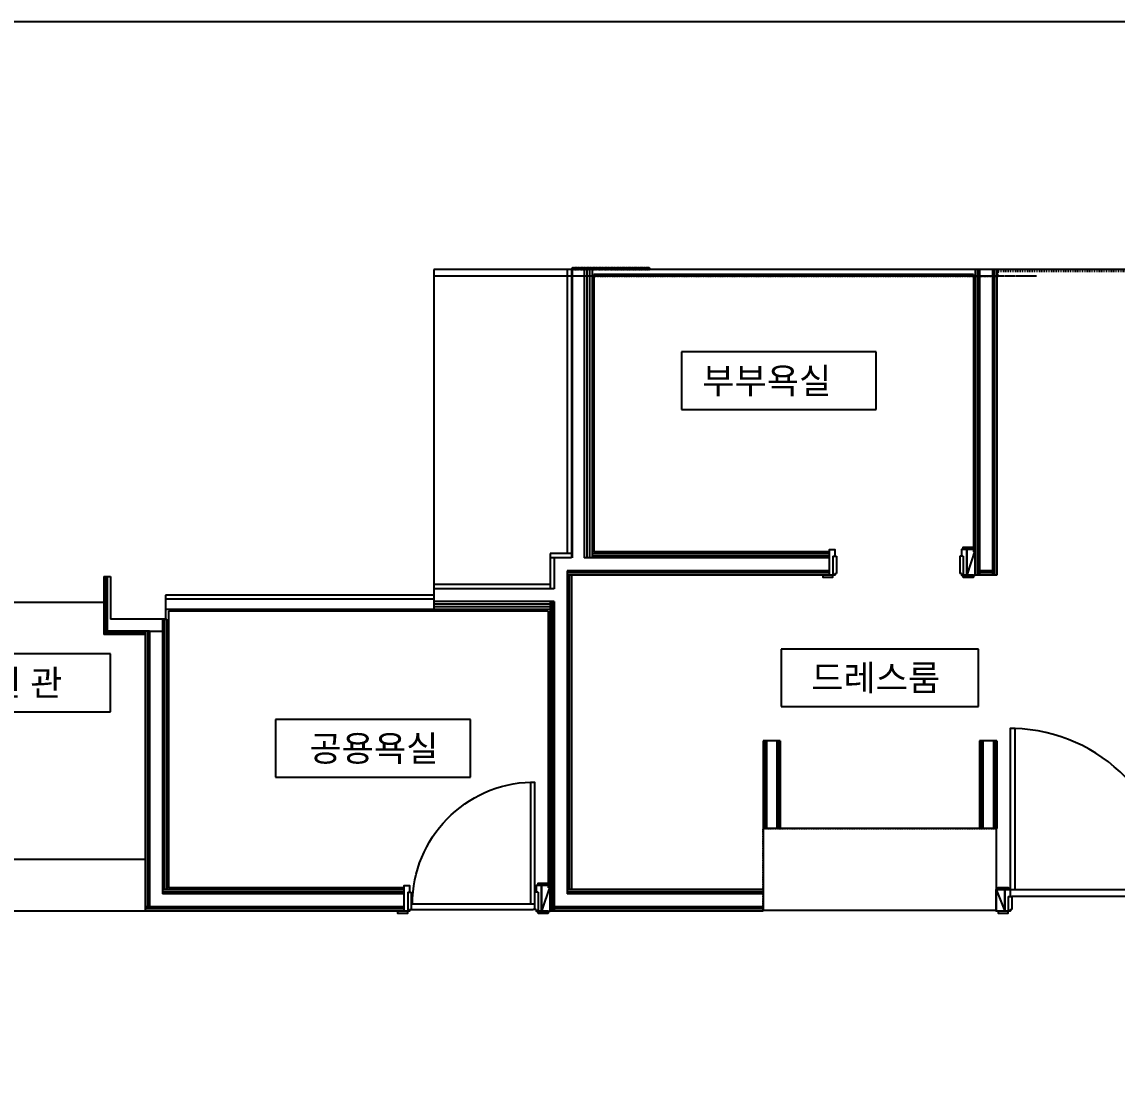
# Model space of a CAD drawing. Header units: millimetres. Extents: x -2005 to 17206, y -1830 to 11304.
# Drawn here: x 4433 to 10819, y 5120 to 11304 of the extents above; entities that cross this region are included whole.
import ezdxf
from ezdxf.enums import TextEntityAlignment as Align

# ---------------------------------------------------------------- set-up
doc = ezdxf.new("R2010")
doc.units = ezdxf.units.MM
doc.linetypes.add('HIDDEN', pattern=[10, 5, -5])
doc.linetypes.add('주동원본-1$0$CEN', pattern=[62, 60, -1, 0, -1])
for name, color, linetype in [('A_TXT', 250, 'Continuous'), ('LEGN', 7, 'Continuous'), ('전용면적', 30, 'Continuous'), ('주동원본-1$0$A_DOOR', 5, 'Continuous'), ('주동원본-1$0$A_DRY', 5, 'Continuous'), ('주동원본-1$0$A_FIN2', 8, 'Continuous'), ('주동원본-1$0$A_HAT_P', 179, 'Continuous'), ('주동원본-1$0$A_HRAL', 5, 'Continuous'), ('주동원본-1$0$A_INS', 8, 'Continuous'), ('주동원본-1$0$A_mc', 171, '주동원본-1$0$CEN'), ('주동원본-1$0$AS_CON', 10, 'Continuous')]:
    doc.layers.add(name, color=color, linetype=linetype)
doc.styles.add('맑은고딕', font='malgun.ttf')

# ---------------------------------------------------------------- blocks, each defined once
blk = doc.blocks.new('방문')
at = {"layer": '주동원본-1$0$A_DOOR', "ltscale": 0.3}
for p, q in [((-20, 0), (0, 0)), ((940, 0), (920, 0))]:
    blk.add_line(p, q, dxfattribs=at)
at = {"layer": '주동원본-1$0$A_DOOR', "color": 8}
for p, q in [((920, 0), (0, 0)), ((20, 40), (930, 40))]:
    blk.add_line(p, q, dxfattribs=at)
at = {"layer": '주동원본-1$0$A_DOOR'}
blk.add_lwpolyline([(-10, 40), (20, 40), (20, 980), (-10, 980)], close=True, dxfattribs=at)
at = {"layer": '주동원본-1$0$A_DOOR', "color": 8}
blk.add_arc((-10.7, 39.7), 940.7, 0.01754, 88.4976, dxfattribs=at)

msp = doc.modelspace()

# ---------------------------------------------------------------- linework, layer by layer
for p, q in [((5152.5, 6417.5), (3910, 6417.5)), ((5152.5, 6117.5), (3910, 6117.5))]:
    msp.add_line(p, q)
msp.add_lwpolyline([(-2005.3, -1829.9), (17205.8, -1829.9), (17205.8, 11304.1), (-2005.3, 11304.1)], close=True)
at = {"layer": 'LEGN'}
for p, q in [((9415, 9378.7), (8278.3, 9378.7)), ((8278.3, 9378.7), (8278.3, 9042.9)), ((9415, 9042.9), (9415, 9378.7)), ((8278.3, 9042.9), (9415, 9042.9)), ((4949.9, 7617.3), (4134.2, 7617.3)), ((4949.9, 7617.3), (4134.2, 7617.3)), ((4949.9, 7279.9), (4949.9, 7617.3)), ((4949.9, 7279.9), (4949.9, 7617.3)), ((10010.8, 7646), (8860, 7646)), ((8860, 7646), (8860, 7310.6)), ((10010.8, 7310.6), (10010.8, 7646)), ((8860, 7310.6), (10010.8, 7310.6)), ((4134.2, 7279.9), (4949.9, 7279.9)), ((4134.2, 7279.9), (4949.9, 7279.9)), ((7049.3, 7234.5), (5912.6, 7234.5)), ((5912.6, 7234.5), (5912.6, 6898.7)), ((7049.3, 7234.5), (5912.6, 7234.5)), ((5912.6, 7234.5), (5912.6, 6898.7)), ((7049.3, 6898.7), (7049.3, 7234.5)), ((7049.3, 6898.7), (7049.3, 7234.5)), ((5912.6, 6898.7), (7049.3, 6898.7)), ((5912.6, 6898.7), (7049.3, 6898.7))]:
    msp.add_line(p, q, dxfattribs=at)
at = {"layer": '전용면적', "linetype": 'HIDDEN'}
for p, q in [((10125, 9820), (10125, 9850)), ((10125, 9850), (13735, 9850)), ((7775, 9820), (9975, 9820)), ((9975, 9820), (10050, 9820)), ((10050, 9820), (10125, 9820)), ((8755, 6600), (10115, 6600)), ((8755, 6120), (8755, 6600)), ((10115, 6600), (10115, 6120)), ((10115, 6120), (8755, 6120))]:
    msp.add_line(p, q, dxfattribs=at)
at = {"layer": '주동원본-1$0$A_DOOR', "linetype": 'Continuous'}
for p, q in [((9162.5, 8187.5), (9182.5, 8187.5)), ((9162.5, 8187.5), (9162.5, 8077.5)), ((9182.5, 8187.5), (9182.5, 8087.5)), ((9922.5, 8187.5), (9902.5, 8187.5)), ((9902.5, 8187.5), (9902.5, 8087.5)), ((9922.5, 8187.5), (9922.5, 8077.5)), ((9942.5, 8227.5), (9942.5, 8077.5)), ((9172.5, 8087.5), (9182.5, 8087.5)), ((9912.5, 8087.5), (9902.5, 8087.5)), ((7462.5, 6267.5), (7462.5, 6117.5)), ((6682.5, 6227.5), (6702.5, 6227.5)), ((6682.5, 6227.5), (6682.5, 6117.5)), ((6702.5, 6227.5), (6702.5, 6127.5)), ((7442.5, 6227.5), (7422.5, 6227.5)), ((7422.5, 6227.5), (7422.5, 6127.5)), ((7442.5, 6227.5), (7442.5, 6117.5)), ((10115, 6242.5), (10165, 6117.5)), ((6692.5, 6127.5), (6702.5, 6127.5)), ((7432.5, 6127.5), (7422.5, 6127.5))]:
    msp.add_line(p, q, dxfattribs=at)
at = {"layer": '주동원본-1$0$A_DOOR', "ltscale": 0.3}
for p, q in [((10185, 6202.5), (10185, 6117.5)), ((10205, 6202.5), (10205, 6127.5)), ((10195, 6127.5), (10205, 6127.5))]:
    msp.add_line(p, q, dxfattribs=at)
at = {"layer": '주동원본-1$0$A_DOOR', "linetype": 'Continuous'}
for points in [[(9142.5, 8077.5), (9142.5, 8227.5), (9172.5, 8227.5), (9172.5, 8187.5)], [(9942.5, 8077.5), (9942.5, 8227.5), (9912.5, 8227.5), (9912.5, 8187.5)], [(9172.5, 8087.5), (9172.5, 8077.5), (9142.5, 8077.5)], [(9912.5, 8087.5), (9912.5, 8077.5), (9942.5, 8077.5)], [(6662.5, 6117.5), (6662.5, 6267.5), (6692.5, 6267.5), (6692.5, 6227.5)], [(7462.5, 6117.5), (7462.5, 6267.5), (7432.5, 6267.5), (7432.5, 6227.5)], [(6692.5, 6127.5), (6692.5, 6117.5), (6662.5, 6117.5)], [(7432.5, 6127.5), (7432.5, 6117.5), (7462.5, 6117.5)]]:
    msp.add_lwpolyline(points, dxfattribs=at)
for points in [[(9162.5, 8077.5), (9102.5, 8077.5), (9102.5, 8065.5), (9162.5, 8065.5)], [(9922.5, 8077.5), (9982.5, 8077.5), (9982.5, 8065.5), (9922.5, 8065.5)], [(10115, 6242.5), (10165, 6242.5), (10165, 6117.5), (10115, 6117.5)], [(6682.5, 6117.5), (6622.5, 6117.5), (6622.5, 6105.5), (6682.5, 6105.5)], [(7442.5, 6117.5), (7502.5, 6117.5), (7502.5, 6105.5), (7442.5, 6105.5)]]:
    msp.add_lwpolyline(points, close=True, dxfattribs=at)
at = {"layer": '주동원본-1$0$A_DOOR', "ltscale": 0.3}
for points in [[(10185, 6242.5), (10125, 6242.5), (10125, 6254.5), (10185, 6254.5)], [(10185, 6117.5), (10125, 6117.5), (10125, 6105.5), (10185, 6105.5)]]:
    msp.add_lwpolyline(points, close=True, dxfattribs=at)
for points in [[(10165, 6117.5), (10165, 6242.5), (10195, 6242.5), (10195, 6202.5)], [(10195, 6127.5), (10195, 6117.5), (10165, 6117.5)]]:
    msp.add_lwpolyline(points, dxfattribs=at)
at = {"layer": '주동원본-1$0$A_DRY'}
for p, q in [((7612.5, 9860), (7612.5, 8202.5)), ((7637.5, 9860), (7637.5, 8177.5)), ((7712.5, 9860), (7712.5, 8177.5)), ((7757.5, 9860), (7757.5, 8177.5)), ((9992.5, 9860), (9992.5, 8077.5)), ((10017.5, 9860), (10017.5, 8077.5)), ((10092.5, 9860), (10092.5, 8077.5)), ((10117.5, 9860), (10117.5, 8077.5)), ((7512.5, 8202.5), (7512.5, 7997.5)), ((7637.5, 8202.5), (7512.5, 8202.5)), ((7637.5, 8177.5), (7512.5, 8177.5)), ((7537.5, 8177.5), (7537.5, 7997.5)), ((9142.5, 8177.5), (7712.5, 8177.5)), ((9142.5, 8202.5), (7757.5, 8202.5)), ((4910, 8070), (4910, 7730)), ((4930, 8070), (4930, 7750)), ((9142.5, 8102.5), (7612.5, 8102.5)), ((7612.5, 8102.5), (7612.5, 6217.5)), ((9102.5, 8077.5), (7612.5, 8077.5)), ((7637.5, 8077.5), (7637.5, 6242.5)), ((10117.5, 8077.5), (9992.5, 8077.5)), ((10092.5, 8102.5), (10017.5, 8102.5)), ((7512.5, 8022.5), (6835, 8022.5)), ((7537.5, 7997.5), (6835, 7997.5)), ((6835, 7957.5), (6835, 7877.5)), ((7537.5, 7922.5), (6835, 7922.5)), ((7512.5, 7922.5), (7512.5, 6117.5)), ((7537.5, 7922.5), (7537.5, 6117.5)), ((6835, 7877.5), (5270, 7877.5)), ((7512.5, 7877.5), (6835, 7877.5)), ((5252.5, 7820), (5252.5, 6217.5)), ((5252.5, 7820), (5277.5, 7820)), ((5277.5, 7820), (5277.5, 6242.5)), ((5177.5, 7750), (4910, 7750)), ((5152.5, 7730), (4910, 7730)), ((5152.5, 7750), (5152.5, 6117.5)), ((5177.5, 7750), (5177.5, 6142.5)), ((8755, 7110), (8755, 6600)), ((8855, 7110), (8755, 7110)), ((8774, 7110), (8774, 6600)), ((8836, 7110), (8836, 6600)), ((8855, 7110), (8855, 6600)), ((10117.5, 7110), (10017.5, 7110)), ((10017.5, 7110), (10017.5, 6600)), ((10036.5, 7110), (10036.5, 6600)), ((10098.5, 7110), (10098.5, 6600)), ((10117.5, 7110), (10117.5, 6600)), ((8852.5, 6600), (8855, 6600)), ((10115, 6600), (10117.5, 6600)), ((6662.5, 6242.5), (5252.5, 6242.5)), ((6662.5, 6217.5), (5252.5, 6217.5)), ((8755, 6242.5), (7612.5, 6242.5)), ((8755, 6217.5), (7612.5, 6217.5)), ((6662.5, 6142.5), (5152.5, 6142.5)), ((8755, 6142.5), (7537.5, 6142.5)), ((6622.5, 6117.5), (5152.5, 6117.5)), ((8755, 6117.5), (7512.5, 6117.5))]:
    msp.add_line(p, q, dxfattribs=at)
at = {"layer": '주동원본-1$0$A_DRY', "color": 8}
for p, q in [((7727.5, 9860), (7727.5, 8177.5)), ((7742.5, 9860), (7742.5, 8177.5)), ((10005, 9860), (10005, 8077.5)), ((10105, 9860), (10105, 8077.5)), ((9142.5, 8190), (7757.5, 8190)), ((4920, 8070), (4920, 7750)), ((9142.5, 8090), (7612.5, 8090)), ((7625, 8077.5), (7625, 6242.5)), ((10092.5, 8090), (10017.5, 8090)), ((7525, 7922.5), (7525, 6117.5)), ((7512.5, 7907.5), (6835, 7907.5)), ((7512.5, 7892.5), (6835, 7892.5)), ((5265, 7820), (5265, 6242.5)), ((5152.5, 7740), (4910, 7740)), ((5165, 7750), (5165, 6142.5)), ((8764.5, 7110), (8764.5, 6600)), ((8845.5, 7110), (8845.5, 6600)), ((10027, 7110), (10027, 6600)), ((10108, 7110), (10108, 6600)), ((6662.5, 6230), (5252.5, 6230)), ((8755, 6230), (7612.5, 6230)), ((6662.5, 6130), (5152.5, 6130)), ((8755, 6130), (7537.5, 6130))]:
    msp.add_line(p, q, dxfattribs=at)
at = {"layer": '주동원본-1$0$A_FIN2', "ltscale": 0.7}
msp.add_line((8092.5, 9860), (7642.5, 9860), dxfattribs=at)
at = {"layer": '주동원본-1$0$A_FIN2'}
for p, q in [((9982.5, 9830), (7767.5, 9830)), ((7767.5, 9830), (7767.5, 8212.5)), ((9982.5, 9830), (9982.5, 8212.5)), ((9142.5, 8212.5), (7767.5, 8212.5)), ((5287.5, 7867.5), (5287.5, 6252.5)), ((7502.5, 7867.5), (5287.5, 7867.5)), ((7502.5, 7867.5), (7502.5, 6252.5)), ((6662.5, 6252.5), (5287.5, 6252.5))]:
    msp.add_line(p, q, dxfattribs=at)
at = {"layer": '주동원본-1$0$A_HAT_P', "ltscale": 0.7}
msp.add_line((4910, 7917.5), (3890, 7917.5), dxfattribs=at)
at = {"layer": '주동원본-1$0$A_HRAL', "linetype": 'Continuous'}
for p, q in [((9992.5, 8227.5), (9942.5, 8077.5)), ((7512.5, 6267.5), (7462.5, 6117.5))]:
    msp.add_line(p, q, dxfattribs=at)
for points in [[(9982.5, 8227.5), (9922.5, 8227.5), (9922.5, 8239.5), (9982.5, 8239.5)], [(9942.5, 8077.5), (9992.5, 8077.5), (9992.5, 8227.5), (9942.5, 8227.5)], [(9982.5, 8077.5), (9922.5, 8077.5), (9922.5, 8065.5), (9982.5, 8065.5)], [(7502.5, 6267.5), (7442.5, 6267.5), (7442.5, 6279.5), (7502.5, 6279.5)], [(7462.5, 6117.5), (7512.5, 6117.5), (7512.5, 6267.5), (7462.5, 6267.5)], [(7502.5, 6117.5), (7442.5, 6117.5), (7442.5, 6105.5), (7502.5, 6105.5)]]:
    msp.add_lwpolyline(points, close=True, dxfattribs=at)
at = {"layer": '주동원본-1$0$A_INS', "ltscale": 0.7}
for p, q in [((7642.5, 9860), (7642.5, 8177.5)), ((7643.1, 9867.3), (7644.4, 9862.7)), ((7645.6, 9862.7), (7646.9, 9867.3)), ((7648.1, 9867.3), (7649.4, 9862.7)), ((7650.6, 9862.7), (7651.9, 9867.3)), ((7653.1, 9867.3), (7654.4, 9862.7)), ((7655.6, 9862.7), (7656.9, 9867.3)), ((7658.1, 9867.3), (7659.4, 9862.7)), ((7660.6, 9862.7), (7661.9, 9867.3)), ((7663.1, 9867.3), (7664.4, 9862.7)), ((7665.6, 9862.7), (7666.9, 9867.3)), ((7668.1, 9867.3), (7669.4, 9862.7)), ((7670.6, 9862.7), (7671.9, 9867.3)), ((7673.1, 9867.3), (7674.4, 9862.7)), ((7675.6, 9862.7), (7676.9, 9867.3)), ((7678.1, 9867.3), (7679.4, 9862.7)), ((7680.6, 9862.7), (7681.9, 9867.3)), ((7683.1, 9867.3), (7684.4, 9862.7)), ((7685.6, 9862.7), (7686.9, 9867.3)), ((7688.1, 9867.3), (7689.4, 9862.7)), ((7690.6, 9862.7), (7691.9, 9867.3)), ((7693.1, 9867.3), (7694.4, 9862.7)), ((7695.6, 9862.7), (7696.9, 9867.3)), ((7698.1, 9867.3), (7699.4, 9862.7)), ((7700.6, 9862.7), (7701.9, 9867.3)), ((7703.1, 9867.3), (7704.4, 9862.7)), ((7705.6, 9862.7), (7706.9, 9867.3)), ((7708.1, 9867.3), (7709.4, 9862.7)), ((7710.6, 9862.7), (7711.9, 9867.3)), ((7713.1, 9867.3), (7714.4, 9862.7)), ((7715.6, 9862.7), (7716.9, 9867.3)), ((7718.1, 9867.3), (7719.4, 9862.7)), ((7720.6, 9862.7), (7721.9, 9867.3)), ((7723.1, 9867.3), (7724.4, 9862.7)), ((7725.6, 9862.7), (7726.9, 9867.3)), ((7728.1, 9867.3), (7729.4, 9862.7)), ((7730.6, 9862.7), (7731.9, 9867.3)), ((7733.1, 9867.3), (7734.4, 9862.7)), ((7735.6, 9862.7), (7736.9, 9867.3)), ((7738.1, 9867.3), (7739.4, 9862.7)), ((7740.6, 9862.7), (7741.9, 9867.3)), ((7743.1, 9867.3), (7744.4, 9862.7)), ((7745.6, 9862.7), (7746.9, 9867.3)), ((7748.1, 9867.3), (7749.4, 9862.7)), ((7750.6, 9862.7), (7751.9, 9867.3)), ((7753.1, 9867.3), (7754.4, 9862.7)), ((7755.6, 9862.7), (7756.9, 9867.3)), ((7758.1, 9867.3), (7759.4, 9862.7)), ((7760.6, 9862.7), (7761.9, 9867.3)), ((7763.1, 9867.3), (7764.4, 9862.7)), ((7765.6, 9862.7), (7766.9, 9867.3)), ((7768.1, 9867.3), (7769.4, 9862.7)), ((7770.6, 9862.7), (7771.9, 9867.3)), ((7773.1, 9867.3), (7774.4, 9862.7)), ((7775.6, 9862.7), (7776.9, 9867.3)), ((7778.1, 9867.3), (7779.4, 9862.7)), ((7780.6, 9862.7), (7781.9, 9867.3)), ((7783.1, 9867.3), (7784.4, 9862.7)), ((7785.6, 9862.7), (7786.9, 9867.3)), ((7788.1, 9867.3), (7789.4, 9862.7)), ((7790.6, 9862.7), (7791.9, 9867.3)), ((7793.1, 9867.3), (7794.4, 9862.7)), ((7795.6, 9862.7), (7796.9, 9867.3)), ((7798.1, 9867.3), (7799.4, 9862.7)), ((7800.6, 9862.7), (7801.9, 9867.3)), ((7803.1, 9867.3), (7804.4, 9862.7)), ((7805.6, 9862.7), (7806.9, 9867.3)), ((7808.1, 9867.3), (7809.4, 9862.7)), ((7810.6, 9862.7), (7811.9, 9867.3)), ((7813.1, 9867.3), (7814.4, 9862.7)), ((7815.6, 9862.7), (7816.9, 9867.3)), ((7818.1, 9867.3), (7819.4, 9862.7)), ((7820.6, 9862.7), (7821.9, 9867.3)), ((7823.1, 9867.3), (7824.4, 9862.7)), ((7825.6, 9862.7), (7826.9, 9867.3)), ((7828.1, 9867.3), (7829.4, 9862.7)), ((7830.6, 9862.7), (7831.9, 9867.3)), ((7833.1, 9867.3), (7834.4, 9862.7)), ((7835.6, 9862.7), (7836.9, 9867.3)), ((7838.1, 9867.3), (7839.4, 9862.7)), ((7840.6, 9862.7), (7841.9, 9867.3)), ((7843.1, 9867.3), (7844.4, 9862.7)), ((7845.6, 9862.7), (7846.9, 9867.3)), ((7848.1, 9867.3), (7849.4, 9862.7)), ((7850.6, 9862.7), (7851.9, 9867.3)), ((7853.1, 9867.3), (7854.4, 9862.7)), ((7855.6, 9862.7), (7856.9, 9867.3)), ((7858.1, 9867.3), (7859.4, 9862.7)), ((7860.6, 9862.7), (7861.9, 9867.3)), ((7863.1, 9867.3), (7864.4, 9862.7)), ((7865.6, 9862.7), (7866.9, 9867.3)), ((7868.1, 9867.3), (7869.4, 9862.7)), ((7870.6, 9862.7), (7871.9, 9867.3)), ((7873.1, 9867.3), (7874.4, 9862.7)), ((7875.6, 9862.7), (7876.9, 9867.3)), ((7878.1, 9867.3), (7879.4, 9862.7)), ((7880.6, 9862.7), (7881.9, 9867.3)), ((7883.1, 9867.3), (7884.4, 9862.7)), ((7885.6, 9862.7), (7886.9, 9867.3)), ((7888.1, 9867.3), (7889.4, 9862.7)), ((7890.6, 9862.7), (7891.9, 9867.3)), ((7893.1, 9867.3), (7894.4, 9862.7)), ((7895.6, 9862.7), (7896.9, 9867.3)), ((7898.1, 9867.3), (7899.4, 9862.7)), ((7900.6, 9862.7), (7901.9, 9867.3)), ((7903.1, 9867.3), (7904.4, 9862.7)), ((7905.6, 9862.7), (7906.9, 9867.3)), ((7908.1, 9867.3), (7909.4, 9862.7)), ((7910.6, 9862.7), (7911.9, 9867.3)), ((7913.1, 9867.3), (7914.4, 9862.7)), ((7915.6, 9862.7), (7916.9, 9867.3)), ((7918.1, 9867.3), (7919.4, 9862.7)), ((7920.6, 9862.7), (7921.9, 9867.3)), ((7923.1, 9867.3), (7924.4, 9862.7)), ((7925.6, 9862.7), (7926.9, 9867.3)), ((7928.1, 9867.3), (7929.4, 9862.7)), ((7930.6, 9862.7), (7931.9, 9867.3)), ((7933.1, 9867.3), (7934.4, 9862.7)), ((7935.6, 9862.7), (7936.9, 9867.3)), ((7938.1, 9867.3), (7939.4, 9862.7)), ((7940.6, 9862.7), (7941.9, 9867.3)), ((7943.1, 9867.3), (7944.4, 9862.7)), ((7945.6, 9862.7), (7946.9, 9867.3)), ((7948.1, 9867.3), (7949.4, 9862.7)), ((7950.6, 9862.7), (7951.9, 9867.3)), ((7953.1, 9867.3), (7954.4, 9862.7)), ((7955.6, 9862.7), (7956.9, 9867.3)), ((7958.1, 9867.3), (7959.4, 9862.7)), ((7960.6, 9862.7), (7961.9, 9867.3)), ((7963.1, 9867.3), (7964.4, 9862.7)), ((7965.6, 9862.7), (7966.9, 9867.3)), ((7968.1, 9867.3), (7969.4, 9862.7)), ((7970.6, 9862.7), (7971.9, 9867.3)), ((7973.1, 9867.3), (7974.4, 9862.7)), ((7975.6, 9862.7), (7976.9, 9867.3)), ((7978.1, 9867.3), (7979.4, 9862.7)), ((7980.6, 9862.7), (7981.9, 9867.3)), ((7983.1, 9867.3), (7984.4, 9862.7)), ((7985.6, 9862.7), (7986.9, 9867.3)), ((7988.1, 9867.3), (7989.4, 9862.7)), ((7990.6, 9862.7), (7991.9, 9867.3)), ((7993.1, 9867.3), (7994.4, 9862.7)), ((7995.6, 9862.7), (7996.9, 9867.3)), ((7998.1, 9867.3), (7999.4, 9862.7)), ((8000.6, 9862.7), (8001.9, 9867.3)), ((8003.1, 9867.3), (8004.4, 9862.7)), ((8005.6, 9862.7), (8006.9, 9867.3)), ((8008.1, 9867.3), (8009.4, 9862.7)), ((8010.6, 9862.7), (8011.9, 9867.3)), ((8013.1, 9867.3), (8014.4, 9862.7)), ((8015.6, 9862.7), (8016.9, 9867.3)), ((8018.1, 9867.3), (8019.4, 9862.7)), ((8020.6, 9862.7), (8021.9, 9867.3)), ((8023.1, 9867.3), (8024.4, 9862.7)), ((8025.6, 9862.7), (8026.9, 9867.3)), ((8028.1, 9867.3), (8029.4, 9862.7)), ((8030.6, 9862.7), (8031.9, 9867.3)), ((8033.1, 9867.3), (8034.4, 9862.7)), ((8035.6, 9862.7), (8036.9, 9867.3)), ((8038.1, 9867.3), (8039.4, 9862.7)), ((8040.6, 9862.7), (8041.9, 9867.3)), ((8043.1, 9867.3), (8044.4, 9862.7)), ((8045.6, 9862.7), (8046.9, 9867.3)), ((8048.1, 9867.3), (8049.4, 9862.7)), ((8050.6, 9862.7), (8051.9, 9867.3)), ((8053.1, 9867.3), (8054.4, 9862.7)), ((8055.6, 9862.7), (8056.9, 9867.3)), ((8058.1, 9867.3), (8059.4, 9862.7)), ((8060.6, 9862.7), (8061.9, 9867.3)), ((8063.1, 9867.3), (8064.4, 9862.7)), ((8065.6, 9862.7), (8066.9, 9867.3)), ((8068.1, 9867.3), (8069.4, 9862.7)), ((8070.6, 9862.7), (8071.9, 9867.3)), ((8073.1, 9867.3), (8074.4, 9862.7)), ((8075.6, 9862.7), (8076.9, 9867.3)), ((8078.1, 9867.3), (8079.4, 9862.7)), ((8080.6, 9862.7), (8081.9, 9867.3)), ((8083.1, 9867.3), (8084.4, 9862.7)), ((8085.6, 9862.7), (8086.9, 9867.3)), ((8088.1, 9867.3), (8089.4, 9862.7)), ((8090.6, 9862.7), (8091.9, 9867.3)), ((5177.5, 7750), (5252.5, 7750))]:
    msp.add_line(p, q, dxfattribs=at)
at = {"layer": '주동원본-1$0$A_INS'}
msp.add_line((6835, 7937.5), (5270, 7937.5), dxfattribs=at)
at = {"layer": '주동원본-1$0$A_INS', "ltscale": 0.7}
for centre, radius, start, end in [((7642.5, 9862), 2, 270.00691, 20.77887), ((7645, 9868), 2, 339.21422, 200.78578), ((7647.5, 9862), 2, 159.22113, 269.99309), ((7647.5, 9862), 2, 270.00691, 20.77887), ((7650, 9868), 2, 339.21422, 200.78578), ((7652.5, 9862), 2, 159.22113, 269.99309), ((7652.5, 9862), 2, 270.00691, 20.77887), ((7655, 9868), 2, 339.21422, 200.78578), ((7657.5, 9862), 2, 159.22113, 269.99309), ((7657.5, 9862), 2, 270.00691, 20.77887), ((7660, 9868), 2, 339.21422, 200.78578), ((7662.5, 9862), 2, 159.22113, 269.99309), ((7662.5, 9862), 2, 270.00691, 20.77887), ((7665, 9868), 2, 339.21422, 200.78578), ((7667.5, 9862), 2, 159.22113, 269.99309), ((7667.5, 9862), 2, 270.00691, 20.77887), ((7670, 9868), 2, 339.21422, 200.78578), ((7672.5, 9862), 2, 159.22113, 269.99309), ((7672.5, 9862), 2, 270.00691, 20.77887), ((7675, 9868), 2, 339.21422, 200.78578), ((7677.5, 9862), 2, 159.22113, 269.99309), ((7677.5, 9862), 2, 270.00691, 20.77887), ((7680, 9868), 2, 339.21422, 200.78578), ((7682.5, 9862), 2, 159.22113, 269.99309), ((7682.5, 9862), 2, 270.00691, 20.77887), ((7685, 9868), 2, 339.21422, 200.78578), ((7687.5, 9862), 2, 159.22113, 269.99309), ((7687.5, 9862), 2, 270.00691, 20.77887), ((7690, 9868), 2, 339.21422, 200.78578), ((7692.5, 9862), 2, 159.22113, 269.99309), ((7692.5, 9862), 2, 270.00691, 20.77887), ((7695, 9868), 2, 339.21422, 200.78578), ((7697.5, 9862), 2, 159.22113, 269.99309), ((7697.5, 9862), 2, 270.00691, 20.77887), ((7700, 9868), 2, 339.21422, 200.78578), ((7702.5, 9862), 2, 159.22113, 269.99309), ((7702.5, 9862), 2, 270.00691, 20.77887), ((7705, 9868), 2, 339.21422, 200.78578), ((7707.5, 9862), 2, 159.22113, 269.99309), ((7707.5, 9862), 2, 270.00691, 20.77887), ((7710, 9868), 2, 339.21422, 200.78578), ((7712.5, 9862), 2, 159.22113, 269.99309), ((7712.5, 9862), 2, 270.00691, 20.77887), ((7715, 9868), 2, 339.21422, 200.78578), ((7717.5, 9862), 2, 159.22113, 269.99309), ((7717.5, 9862), 2, 270.00691, 20.77887), ((7720, 9868), 2, 339.21422, 200.78578), ((7722.5, 9862), 2, 159.22113, 269.99309), ((7722.5, 9862), 2, 270.00691, 20.77887), ((7725, 9868), 2, 339.21422, 200.78578), ((7727.5, 9862), 2, 159.22113, 269.99309), ((7727.5, 9862), 2, 270.00691, 20.77887), ((7730, 9868), 2, 339.21422, 200.78578), ((7732.5, 9862), 2, 159.22113, 269.99309), ((7732.5, 9862), 2, 270.00691, 20.77887), ((7735, 9868), 2, 339.21422, 200.78578), ((7737.5, 9862), 2, 159.22113, 269.99309), ((7737.5, 9862), 2, 270.00691, 20.77887), ((7740, 9868), 2, 339.21422, 200.78578), ((7742.5, 9862), 2, 159.22113, 269.99309), ((7742.5, 9862), 2, 270.00691, 20.77887), ((7745, 9868), 2, 339.21422, 200.78578), ((7747.5, 9862), 2, 159.22113, 269.99309), ((7747.5, 9862), 2, 270.00691, 20.77887), ((7750, 9868), 2, 339.21422, 200.78578), ((7752.5, 9862), 2, 159.22113, 269.99309), ((7752.5, 9862), 2, 270.00691, 20.77887), ((7755, 9868), 2, 339.21422, 200.78578), ((7757.5, 9862), 2, 159.22113, 269.99309), ((7757.5, 9862), 2, 270.00691, 20.77887), ((7760, 9868), 2, 339.21422, 200.78578), ((7762.5, 9862), 2, 159.22113, 269.99309), ((7762.5, 9862), 2, 270.00691, 20.77887), ((7765, 9868), 2, 339.21422, 200.78578), ((7767.5, 9862), 2, 159.22113, 269.99309), ((7767.5, 9862), 2, 270.00691, 20.77887), ((7770, 9868), 2, 339.21422, 200.78578), ((7772.5, 9862), 2, 159.22113, 269.99309), ((7772.5, 9862), 2, 270.00691, 20.77887), ((7775, 9868), 2, 339.21422, 200.78578), ((7777.5, 9862), 2, 159.22113, 269.99309), ((7777.5, 9862), 2, 270.00691, 20.77887), ((7780, 9868), 2, 339.21422, 200.78578), ((7782.5, 9862), 2, 159.22113, 269.99309), ((7782.5, 9862), 2, 270.00691, 20.77887), ((7785, 9868), 2, 339.21422, 200.78578), ((7787.5, 9862), 2, 159.22113, 269.99309), ((7787.5, 9862), 2, 270.00691, 20.77887), ((7790, 9868), 2, 339.21422, 200.78578), ((7792.5, 9862), 2, 159.22113, 269.99309), ((7792.5, 9862), 2, 270.00691, 20.77887), ((7795, 9868), 2, 339.21422, 200.78578), ((7797.5, 9862), 2, 159.22113, 269.99309), ((7797.5, 9862), 2, 270.00691, 20.77887), ((7800, 9868), 2, 339.21422, 200.78578), ((7802.5, 9862), 2, 159.22113, 269.99309), ((7802.5, 9862), 2, 270.00691, 20.77887), ((7805, 9868), 2, 339.21422, 200.78578), ((7807.5, 9862), 2, 159.22113, 269.99309), ((7807.5, 9862), 2, 270.00691, 20.77887), ((7810, 9868), 2, 339.21422, 200.78578), ((7812.5, 9862), 2, 159.22113, 269.99309), ((7812.5, 9862), 2, 270.00691, 20.77887), ((7815, 9868), 2, 339.21422, 200.78578), ((7817.5, 9862), 2, 159.22113, 269.99309), ((7817.5, 9862), 2, 270.00691, 20.77887), ((7820, 9868), 2, 339.21422, 200.78578), ((7822.5, 9862), 2, 159.22113, 269.99309), ((7822.5, 9862), 2, 270.00691, 20.77887), ((7825, 9868), 2, 339.21422, 200.78578), ((7827.5, 9862), 2, 159.22113, 269.99309), ((7827.5, 9862), 2, 270.00691, 20.77887), ((7830, 9868), 2, 339.21422, 200.78578), ((7832.5, 9862), 2, 159.22113, 269.99309), ((7832.5, 9862), 2, 270.00691, 20.77887), ((7835, 9868), 2, 339.21422, 200.78578), ((7837.5, 9862), 2, 159.22113, 269.99309), ((7837.5, 9862), 2, 270.00691, 20.77887), ((7840, 9868), 2, 339.21422, 200.78578), ((7842.5, 9862), 2, 159.22113, 269.99309), ((7842.5, 9862), 2, 270.00691, 20.77887), ((7845, 9868), 2, 339.21422, 200.78578), ((7847.5, 9862), 2, 159.22113, 269.99309), ((7847.5, 9862), 2, 270.00691, 20.77887), ((7850, 9868), 2, 339.21422, 200.78578), ((7852.5, 9862), 2, 159.22113, 269.99309), ((7852.5, 9862), 2, 270.00691, 20.77887), ((7855, 9868), 2, 339.21422, 200.78578), ((7857.5, 9862), 2, 159.22113, 269.99309), ((7857.5, 9862), 2, 270.00691, 20.77887), ((7860, 9868), 2, 339.21422, 200.78578), ((7862.5, 9862), 2, 159.22113, 269.99309), ((7862.5, 9862), 2, 270.00691, 20.77887), ((7865, 9868), 2, 339.21422, 200.78578), ((7867.5, 9862), 2, 159.22113, 269.99309), ((7867.5, 9862), 2, 270.00691, 20.77887), ((7870, 9868), 2, 339.21422, 200.78578), ((7872.5, 9862), 2, 159.22113, 269.99309), ((7872.5, 9862), 2, 270.00691, 20.77887), ((7875, 9868), 2, 339.21422, 200.78578), ((7877.5, 9862), 2, 159.22113, 269.99309), ((7877.5, 9862), 2, 270.00691, 20.77887), ((7880, 9868), 2, 339.21422, 200.78578), ((7882.5, 9862), 2, 159.22113, 269.99309), ((7882.5, 9862), 2, 270.00691, 20.77887), ((7885, 9868), 2, 339.21422, 200.78578), ((7887.5, 9862), 2, 159.22113, 269.99309), ((7887.5, 9862), 2, 270.00691, 20.77887), ((7890, 9868), 2, 339.21422, 200.78578), ((7892.5, 9862), 2, 159.22113, 269.99309), ((7892.5, 9862), 2, 270.00691, 20.77887), ((7895, 9868), 2, 339.21422, 200.78578), ((7897.5, 9862), 2, 159.22113, 269.99309), ((7897.5, 9862), 2, 270.00691, 20.77887), ((7900, 9868), 2, 339.21422, 200.78578), ((7902.5, 9862), 2, 159.22113, 269.99309), ((7902.5, 9862), 2, 270.00691, 20.77887), ((7905, 9868), 2, 339.21422, 200.78578), ((7907.5, 9862), 2, 159.22113, 269.99309), ((7907.5, 9862), 2, 270.00691, 20.77887), ((7910, 9868), 2, 339.21422, 200.78578), ((7912.5, 9862), 2, 159.22113, 269.99309), ((7912.5, 9862), 2, 270.00691, 20.77887), ((7915, 9868), 2, 339.21422, 200.78578), ((7917.5, 9862), 2, 159.22113, 269.99309), ((7917.5, 9862), 2, 270.00691, 20.77887), ((7920, 9868), 2, 339.21422, 200.78578), ((7922.5, 9862), 2, 159.22113, 269.99309), ((7922.5, 9862), 2, 270.00691, 20.77887), ((7925, 9868), 2, 339.21422, 200.78578), ((7927.5, 9862), 2, 159.22113, 269.99309), ((7927.5, 9862), 2, 270.00691, 20.77887), ((7930, 9868), 2, 339.21422, 200.78578), ((7932.5, 9862), 2, 159.22113, 269.99309), ((7932.5, 9862), 2, 270.00691, 20.77887), ((7935, 9868), 2, 339.21422, 200.78578), ((7937.5, 9862), 2, 159.22113, 269.99309), ((7937.5, 9862), 2, 270.00691, 20.77887), ((7940, 9868), 2, 339.21422, 200.78578), ((7942.5, 9862), 2, 159.22113, 269.99309), ((7942.5, 9862), 2, 270.00691, 20.77887), ((7945, 9868), 2, 339.21422, 200.78578), ((7947.5, 9862), 2, 159.22113, 269.99309), ((7947.5, 9862), 2, 270.00691, 20.77887), ((7950, 9868), 2, 339.21422, 200.78578), ((7952.5, 9862), 2, 159.22113, 269.99309), ((7952.5, 9862), 2, 270.00691, 20.77887), ((7955, 9868), 2, 339.21422, 200.78578), ((7957.5, 9862), 2, 159.22113, 269.99309), ((7957.5, 9862), 2, 270.00691, 20.77887), ((7960, 9868), 2, 339.21422, 200.78578), ((7962.5, 9862), 2, 159.22113, 269.99309), ((7962.5, 9862), 2, 270.00691, 20.77887), ((7965, 9868), 2, 339.21422, 200.78578), ((7967.5, 9862), 2, 159.22113, 269.99309), ((7967.5, 9862), 2, 270.00691, 20.77887), ((7970, 9868), 2, 339.21422, 200.78578), ((7972.5, 9862), 2, 159.22113, 269.99309), ((7972.5, 9862), 2, 270.00691, 20.77887), ((7975, 9868), 2, 339.21422, 200.78578), ((7977.5, 9862), 2, 159.22113, 269.99309), ((7977.5, 9862), 2, 270.00691, 20.77887), ((7980, 9868), 2, 339.21422, 200.78578), ((7982.5, 9862), 2, 159.22113, 269.99309), ((7982.5, 9862), 2, 270.00691, 20.77887), ((7985, 9868), 2, 339.21422, 200.78578), ((7987.5, 9862), 2, 159.22113, 269.99309), ((7987.5, 9862), 2, 270.00691, 20.77887), ((7990, 9868), 2, 339.21422, 200.78578), ((7992.5, 9862), 2, 159.22113, 269.99309), ((7992.5, 9862), 2, 270.00691, 20.77887), ((7995, 9868), 2, 339.21422, 200.78578), ((7997.5, 9862), 2, 159.22113, 269.99309), ((7997.5, 9862), 2, 270.00691, 20.77887), ((8000, 9868), 2, 339.21422, 200.78578), ((8002.5, 9862), 2, 159.22113, 269.99309), ((8002.5, 9862), 2, 270.00691, 20.77887), ((8005, 9868), 2, 339.21422, 200.78578), ((8007.5, 9862), 2, 159.22113, 269.99309), ((8007.5, 9862), 2, 270.00691, 20.77887), ((8010, 9868), 2, 339.21422, 200.78578), ((8012.5, 9862), 2, 159.22113, 269.99309), ((8012.5, 9862), 2, 270.00691, 20.77887), ((8015, 9868), 2, 339.21422, 200.78578), ((8017.5, 9862), 2, 159.22113, 269.99309), ((8017.5, 9862), 2, 270.00691, 20.77887), ((8020, 9868), 2, 339.21422, 200.78578), ((8022.5, 9862), 2, 159.22113, 269.99309), ((8022.5, 9862), 2, 270.00691, 20.77887), ((8025, 9868), 2, 339.21422, 200.78578), ((8027.5, 9862), 2, 159.22113, 269.99309), ((8027.5, 9862), 2, 270.00691, 20.77887), ((8030, 9868), 2, 339.21422, 200.78578), ((8032.5, 9862), 2, 159.22113, 269.99309), ((8032.5, 9862), 2, 270.00691, 20.77887), ((8035, 9868), 2, 339.21422, 200.78578), ((8037.5, 9862), 2, 159.22113, 269.99309), ((8037.5, 9862), 2, 270.00691, 20.77887), ((8040, 9868), 2, 339.21422, 200.78578), ((8042.5, 9862), 2, 159.22113, 269.99309), ((8042.5, 9862), 2, 270.00691, 20.77887), ((8045, 9868), 2, 339.21422, 200.78578), ((8047.5, 9862), 2, 159.22113, 269.99309), ((8047.5, 9862), 2, 270.00691, 20.77887), ((8050, 9868), 2, 339.21422, 200.78578), ((8052.5, 9862), 2, 159.22113, 269.99309), ((8052.5, 9862), 2, 270.00691, 20.77887), ((8055, 9868), 2, 339.21422, 200.78578), ((8057.5, 9862), 2, 159.22113, 269.99309), ((8057.5, 9862), 2, 270.00691, 20.77887), ((8060, 9868), 2, 339.21422, 200.78578), ((8062.5, 9862), 2, 159.22113, 269.99309), ((8062.5, 9862), 2, 270.00691, 20.77887), ((8065, 9868), 2, 339.21422, 200.78578), ((8067.5, 9862), 2, 159.22113, 269.99309), ((8067.5, 9862), 2, 270.00691, 20.77887), ((8070, 9868), 2, 339.21422, 200.78578), ((8072.5, 9862), 2, 159.22113, 269.99309), ((8072.5, 9862), 2, 270.00691, 20.77887), ((8075, 9868), 2, 339.21422, 200.78578), ((8077.5, 9862), 2, 159.22113, 269.99309), ((8077.5, 9862), 2, 270.00691, 20.77887), ((8080, 9868), 2, 339.21422, 200.78578), ((8082.5, 9862), 2, 159.22113, 269.99309), ((8082.5, 9862), 2, 270.00691, 20.77887), ((8085, 9868), 2, 339.21422, 200.78578), ((8087.5, 9862), 2, 159.22113, 269.99309), ((8087.5, 9862), 2, 270.00691, 20.77887), ((8090, 9868), 2, 339.21422, 200.78578), ((8092.5, 9862), 2, 159.22113, 269.99309), ((5275, 7889.5), 12, 245.37269, 269.99309), ((4937.5, 7764), 14, 237.60583, 269.99309)]:
    msp.add_arc(centre, radius, start, end, dxfattribs=at)
at = {"layer": '주동원본-1$0$A_mc'}
msp.add_line((10350, 9820), (6835, 9820), dxfattribs=at)
at = {"layer": '주동원본-1$0$AS_CON', "ltscale": 0.5}
for p, q in [((6835, 9860), (6835, 7960)), ((7642.5, 9860), (6835, 9860)), ((13410, 9860), (8092.5, 9860)), ((5270, 7960), (5270, 7820)), ((6835, 7960), (5270, 7960)), ((5270, 7820), (4950, 7820)), ((10115, 6600), (8755, 6600)), ((8755, 6600), (8755, 6120)), ((10115, 6600), (10115, 6120)), ((10115, 6120), (8755, 6120))]:
    msp.add_line(p, q, dxfattribs=at)
at = {"layer": '주동원본-1$0$AS_CON', "ltscale": 0.7}
for p, q in [((7642.5, 9860), (7642.5, 9870)), ((7642.5, 9870), (8092.5, 9870)), ((8092.5, 9870), (8092.5, 9860))]:
    msp.add_line(p, q, dxfattribs=at)
at = {"layer": '주동원본-1$0$AS_CON'}
for p, q in [((4910, 8070), (4950, 8070)), ((4950, 8070), (4950, 7820))]:
    msp.add_line(p, q, dxfattribs=at)

# ---------------------------------------------------------------- block references
msp.add_blockref('방문', (10205, 6202.5))
at = {"xscale": -0.7578947368421062, "yscale": 0.7578947368421062, "zscale": 0.7578947368421062}
msp.add_blockref('방문', (7414.9, 6127.5), dxfattribs=at)

# ---------------------------------------------------------------- texts
at = {"layer": 'A_TXT', "linetype": 'Continuous', "style": '맑은고딕'}
for s, p in [('부부욕실', (8399.9, 9210.8)), ('현 관', (4242.1, 7448.6)), ('현 관', (4242.1, 7448.6)), ('드레스룸', (9035.4, 7478.3)), ('공용욕실', (6109.5, 7066.6)), ('공용욕실', (6109.5, 7066.6))]:
    msp.add_text(s, height=150, dxfattribs=at).set_placement(p, align=Align.MIDDLE_LEFT)

doc.saveas('drawing.dxf')
